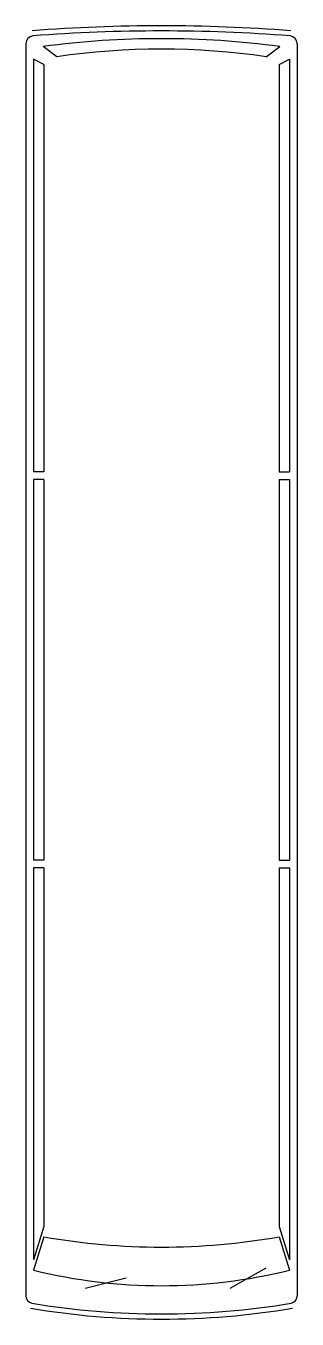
# Model space of a CAD drawing. Header units: metres. Extents: x -1.3 to 1.3, y 0 to 12.
import ezdxf

# ---------------------------------------------------------------- set-up
doc = ezdxf.new("R2010")
doc.units = ezdxf.units.M

msp = doc.modelspace()

# ---------------------------------------------------------------- linework, layer by layer
for p, q in [((-1.264, 11.849), (-1.264, 0.17)), ((1.264, 11.849), (1.264, 0.17)), ((-1.096, 11.655), (-1.192, 11.703)), ((-1.192, 11.703), (-1.192, 7.855)), ((-0.976, 11.727), (-1.104, 11.821)), ((0.976, 11.727), (1.104, 11.821)), ((1.096, 11.655), (1.192, 11.703)), ((1.192, 11.703), (1.192, 7.855)), ((-1.096, 11.655), (-1.096, 7.855)), ((1.096, 11.655), (1.096, 7.855)), ((-1.096, 7.855), (-1.192, 7.855)), ((1.096, 7.855), (1.192, 7.855)), ((-1.096, 7.783), (-1.192, 7.783)), ((-1.192, 7.783), (-1.192, 4.232)), ((-1.096, 7.783), (-1.096, 4.232)), ((1.096, 7.783), (1.192, 7.783)), ((1.096, 7.783), (1.096, 4.232)), ((1.192, 7.783), (1.192, 4.232)), ((-1.096, 4.232), (-1.192, 4.232)), ((1.096, 4.232), (1.192, 4.232)), ((-1.096, 4.16), (-1.192, 4.16)), ((-1.192, 4.16), (-1.192, 0.504)), ((-1.096, 4.16), (-1.096, 0.816)), ((1.096, 4.16), (1.192, 4.16)), ((1.096, 4.16), (1.096, 0.816)), ((1.192, 4.16), (1.192, 0.504)), ((-1.096, 0.816), (-1.192, 0.504)), ((1.096, 0.816), (1.192, 0.504)), ((-1.096, 0.72), (-1.192, 0.408)), ((1.096, 0.72), (1.192, 0.408)), ((0.64, 0.24), (0.976, 0.432)), ((-0.712, 0.24), (-0.328, 0.336))]:
    msp.add_line(p, q)
for centre, radius, start, end in [((0, -3.649), 15.664, 85.585, 94.415), ((0, -3.661), 15.628, 85.595, 94.405), ((-1.192, 11.849), 0.072, 96.6026, 180), ((0, 3.587), 8.308, 82.3637, 97.6363), ((1.192, 11.849), 0.072, 0, 83.3974), ((0, 5.147), 6.651, 81.5618, 98.4382), ((0, 6.928), 6.304, 259.9883, 280.0117), ((0, 5.27), 5.006, 256.2235, 283.7765), ((-1.192, 0.17), 0.072, 180, 255.8644), ((1.192, 0.17), 0.072, 284.1356, 0), ((0, 7.327), 7.375, 260.4676, 279.5324), ((0, 7.338), 7.338, 260.5124, 279.4876)]:
    msp.add_arc(centre, radius, start, end)

doc.saveas('drawing.dxf')
